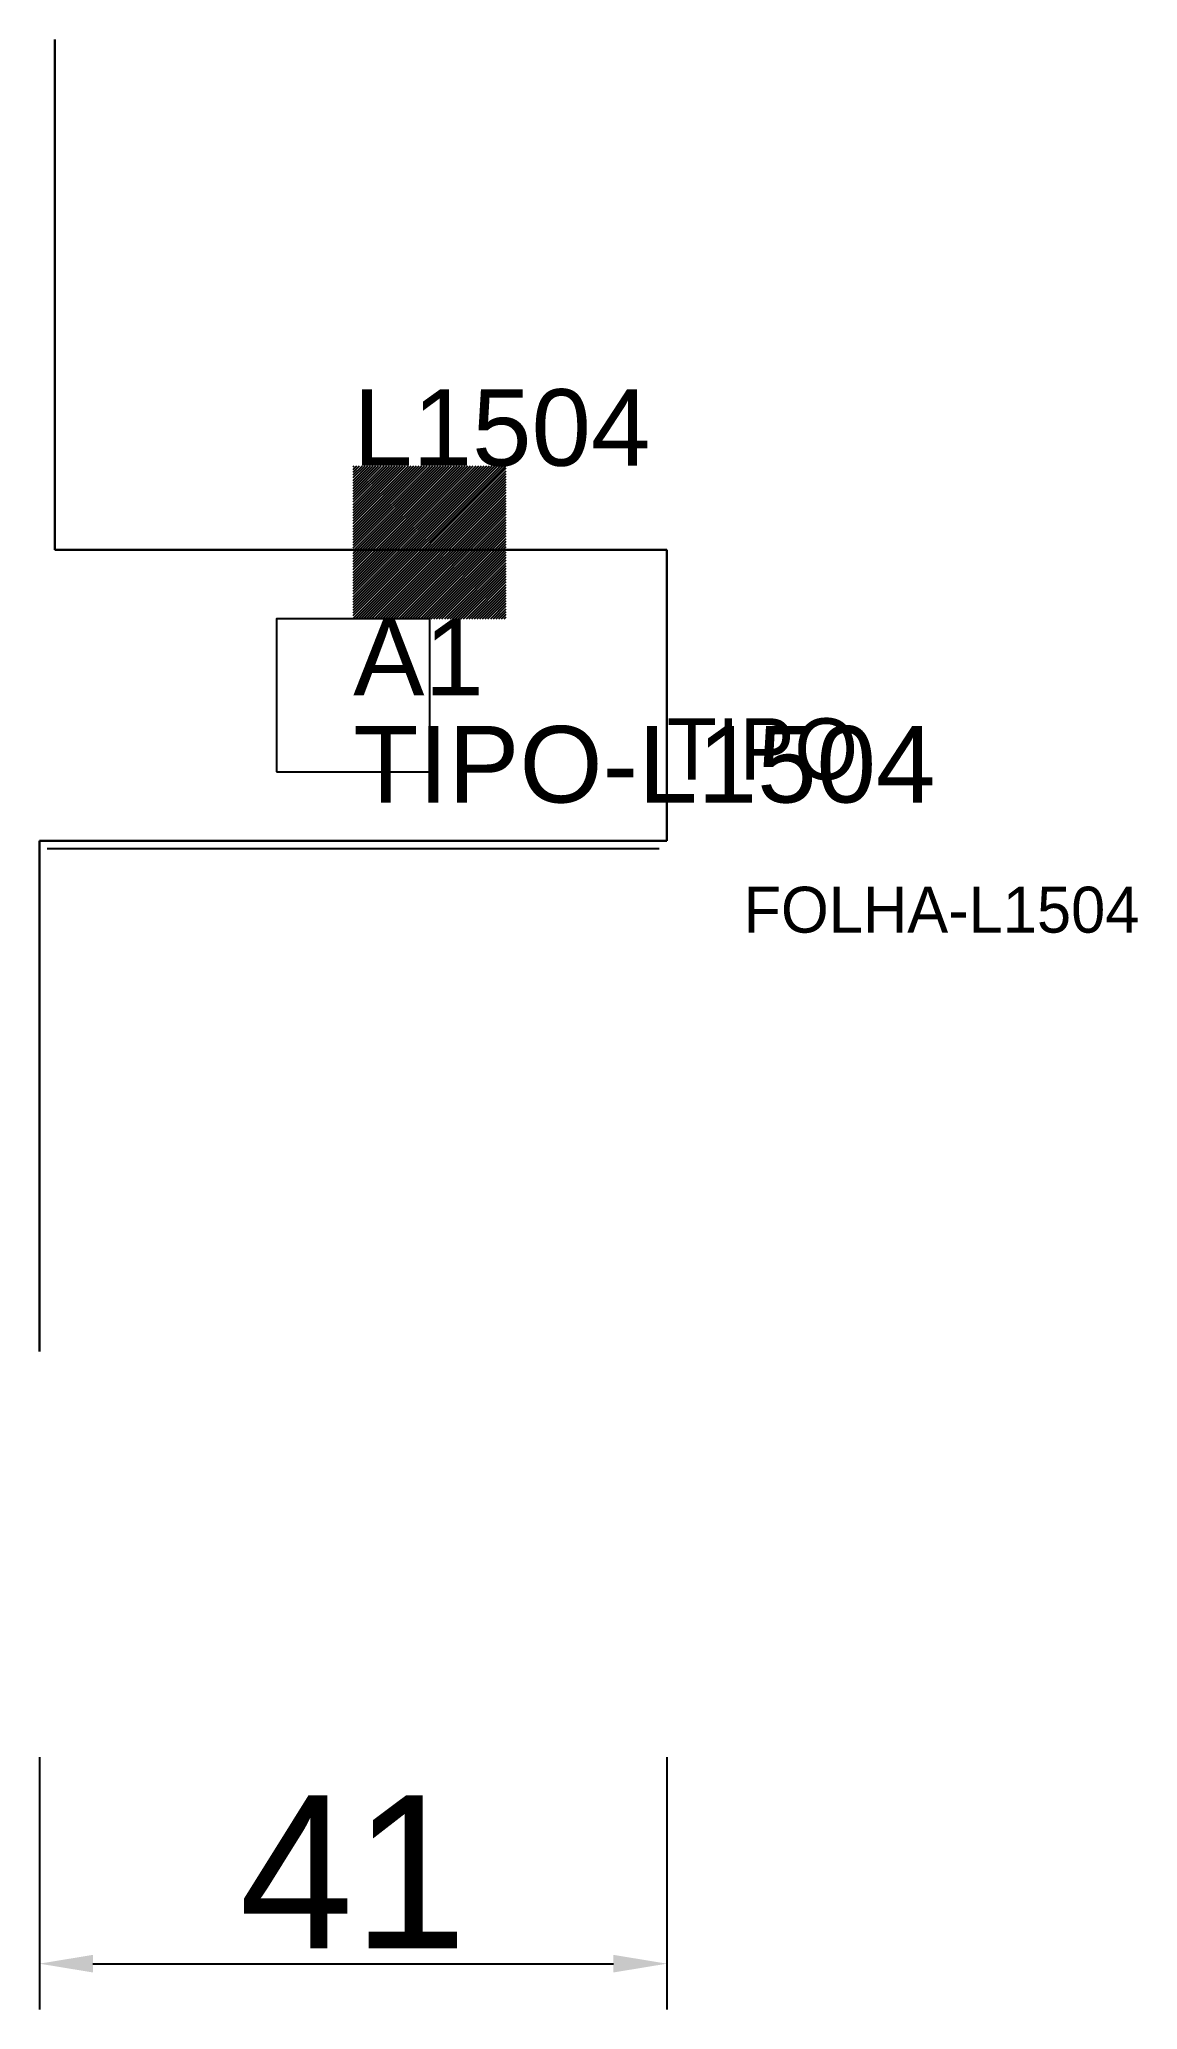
# Model space of a CAD drawing. Header units: metres. Extents: x 222 to 294, y 73 to 202.
import ezdxf

# ---------------------------------------------------------------- set-up
doc = ezdxf.new("R2010")
doc.units = ezdxf.units.M
for name, color, linetype in [('3', 3, 'CONTINUOUS'), ('AUX00', 7, 'CONTINUOUS'), ('COTA', 241, 'CONTINUOUS'), ('FOLHA', 255, 'CONTINUOUS'), ('Hachura', 251, 'CONTINUOUS'), ('NOMENCLATURA', 7, 'CONTINUOUS'), ('Nível', 160, 'CONTINUOUS'), ('Painéis', 200, 'CONTINUOUS'), ('Pilares', 5, 'CONTINUOUS'), ('REAPROVEITAMENTO', 251, 'CONTINUOUS'), ('SARR_2.2x7', 40, 'CONTINUOUS')]:
    doc.layers.add(name, color=color, linetype=linetype)
doc.styles.add('ARIAL', font='Arial.ttf')
doc.styles.add('STR_STANDARD', font='arial.ttf')
doc.dimstyles.new('EZ DXF', dxfattribs={"dimtxt": 10, "dimasz": 3.5, "dimexe": 3, "dimexo": 1.5, "dimgap": 1, "dimtad": 1, "dimdec": 1, "dimdsep": 46, "dimcen": 2.5, "dimazin": 3, "dimtfac": 1, "dimtmove": 0, "dimatfit": 3})

msp = doc.modelspace()

# ---------------------------------------------------------------- hatches: boundary and pattern name
at = {"layer": 'Hachura'}
h = msp.add_hatch(dxfattribs=at)
h.set_pattern_fill('ANSI31', scale=50)
h.paths.add_polyline_path([(263.2, 168.15), (263.2, 149.15), (222.2, 149.15), (222.2, 115.8), (222.2, 149.15), (263.2, 149.15), (263.2, 168.15), (223.2, 168.15), (223.2, 201.5), (223.2, 168.15)])
h = msp.add_hatch(dxfattribs=at)
h.set_pattern_fill('ANSI31', scale=50)
h.paths.add_polyline_path([(263.2, 168.15), (263.2, 149.15), (222.2, 149.15), (222.2, 115.8), (222.2, 149.15), (263.2, 149.15), (263.2, 168.15), (223.2, 168.15), (223.2, 201.5), (223.2, 168.15)])
at = {"layer": 'Reaproveitamento'}
h = msp.add_hatch(dxfattribs=at)
h.set_pattern_fill('SOLID')
h.paths.add_polyline_path([(242.7, 163.65), (252.7, 163.65), (252.7, 173.65), (242.7, 173.65)])
h = msp.add_hatch(dxfattribs=at)
h.set_pattern_fill('SOLID')
h.paths.add_polyline_path([(242.7, 163.65), (252.7, 163.65), (252.7, 173.65), (242.7, 173.65)])

# ---------------------------------------------------------------- linework, layer by layer
at = {"layer": 'Painéis', "color": 200}
for p, q in [((223.2, 168.15), (223.2, 201.5)), ((223.2, 201.5), (223.2, 168.15)), ((223.2, 168.15), (223.2, 201.5)), ((223.2, 201.5), (223.2, 168.15)), ((263.2, 168.15), (223.2, 168.15)), ((223.2, 168.15), (263.2, 168.15)), ((263.2, 168.15), (223.2, 168.15)), ((223.2, 168.15), (263.2, 168.15)), ((263.2, 168.15), (263.2, 149.15)), ((263.2, 149.15), (263.2, 168.15)), ((263.2, 168.15), (263.2, 149.15)), ((263.2, 149.15), (263.2, 168.15)), ((263.2, 149.15), (222.2, 149.15)), ((222.2, 149.15), (222.2, 115.8)), ((222.2, 115.8), (222.2, 149.15)), ((222.2, 149.15), (263.2, 149.15)), ((263.2, 149.15), (222.2, 149.15)), ((222.2, 149.15), (222.2, 115.8)), ((222.2, 115.8), (222.2, 149.15)), ((222.2, 149.15), (263.2, 149.15))]:
    msp.add_line(p, q, dxfattribs=at)
at = {"layer": 'Pilares'}
msp.add_lwpolyline([(237.7, 153.65), (247.7, 153.65), (247.7, 163.65), (237.7, 163.65)], close=True, dxfattribs=at)
msp.add_lwpolyline([(237.7, 153.65), (247.7, 153.65), (247.7, 163.65), (237.7, 163.65)], close=True, dxfattribs=at)
at = {"layer": 'SARR_2.2x7'}
msp.add_line((222.7, 148.65), (262.7, 148.65), dxfattribs=at)
msp.add_line((222.7, 148.65), (262.7, 148.65), dxfattribs=at)

# ---------------------------------------------------------------- texts
at = {"layer": '3', "style": 'STR_STANDARD'}
msp.add_text('A1', height=5, dxfattribs=at).set_placement((242.7, 158.65))
msp.add_text('A1', height=5, dxfattribs=at).set_placement((242.7, 158.65))
at = {"layer": 'AUX00', "style": 'STR_STANDARD'}
msp.add_text('TIPO-L1504', height=5, dxfattribs=at).set_placement((242.7, 151.65))
msp.add_text('TIPO-L1504', height=5, dxfattribs=at).set_placement((242.7, 151.65))
at = {"layer": 'FOLHA'}
msp.add_text('FOLHA-L1504', height=3, dxfattribs=at).set_placement((268.2, 143.15))
msp.add_text('FOLHA-L1504', height=3, dxfattribs=at).set_placement((268.2, 143.15))
at = {"layer": 'NOMENCLATURA', "insert": (242.7, 178.65), "char_height": 5, "attachment_point": 1, "style": 'ARIAL'}
msp.add_mtext('L1504', dxfattribs=at)
msp.add_mtext('L1504', dxfattribs=at)
at = {"layer": 'Nível'}
msp.add_text('TIPO', height=4, dxfattribs=at).set_placement((263.2, 153.15))
msp.add_text('TIPO', height=4, dxfattribs=at).set_placement((263.2, 153.15))

# ---------------------------------------------------------------- dimensions: what is measured, and where the dimension line sits
at = {"layer": 'COTA'}
msp.add_linear_dim(base=(222.2, 75.8), p1=(222.2, 90.8), p2=(263.2, 90.8), dimstyle='EZ DXF', dxfattribs=at).render()
msp.add_linear_dim(base=(222.2, 75.8), p1=(222.2, 90.8), p2=(263.2, 90.8), dimstyle='EZ DXF', dxfattribs=at).render()

doc.saveas('drawing.dxf')
